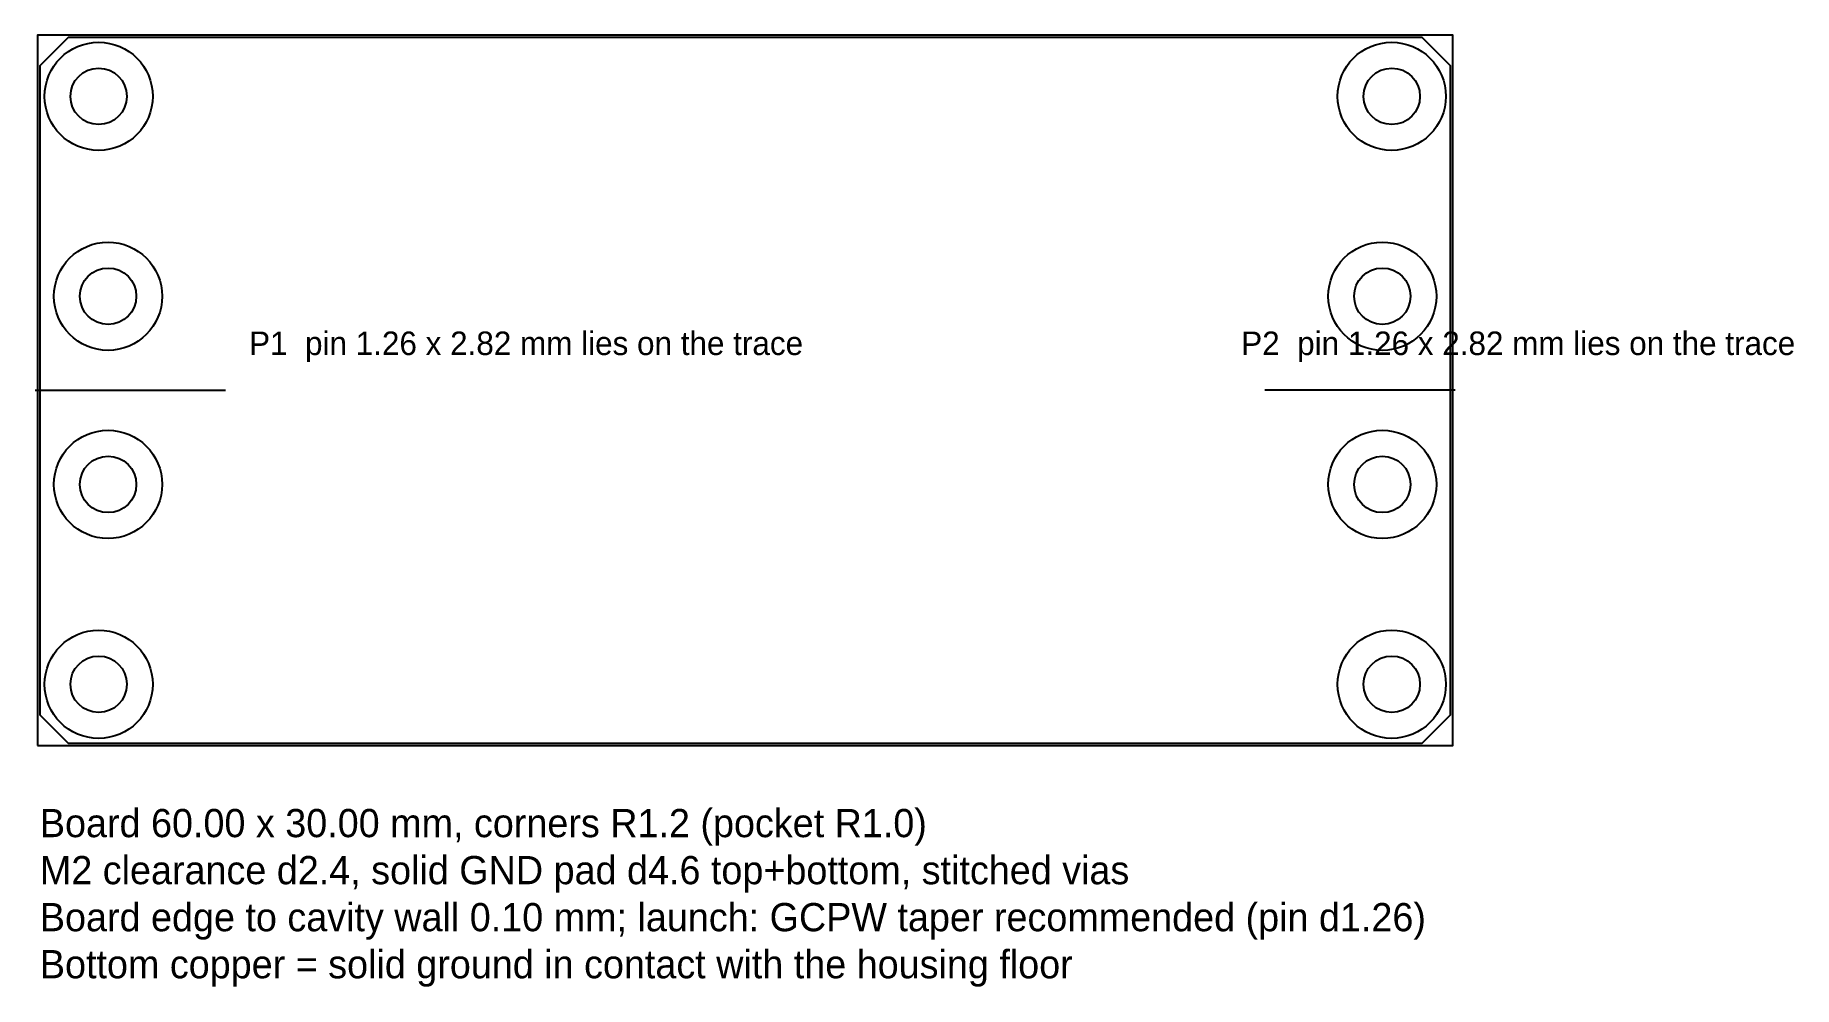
# Model space of a CAD drawing. Header units: millimetres. Extents: x -30.2 to 44.6, y -25.4 to 15.1.
import ezdxf

# ---------------------------------------------------------------- set-up
doc = ezdxf.new("R2010")
doc.units = ezdxf.units.MM
for name, color, linetype in [('CAVITY', 8, 'Continuous'), ('GND_PAD_KEEP_CU', 3, 'Continuous'), ('NOTES', 2, 'Continuous'), ('NPTH_M2_CLEAR', 1, 'Continuous'), ('PCB_OUTLINE', 7, 'Continuous'), ('PORT_CL', 5, 'Continuous')]:
    doc.layers.add(name, color=color, linetype=linetype)

msp = doc.modelspace()

# ---------------------------------------------------------------- linework, layer by layer
at = {"layer": 'CAVITY'}
msp.add_lwpolyline([(-30.1, -15.1), (30.1, -15.1), (30.1, 15.1), (-30.1, 15.1)], close=True, dxfattribs=at)
at = {"layer": 'GND_PAD_KEEP_CU'}
for centre in [(-27.5, 12.5), (27.5, 12.5), (-27.1, 4), (27.1, 4), (-27.1, -4), (27.1, -4), (-27.5, -12.5), (27.5, -12.5)]:
    msp.add_circle(centre, 2.3, dxfattribs=at)
at = {"layer": 'NPTH_M2_CLEAR'}
for centre in [(-27.5, 12.5), (27.5, 12.5), (-27.1, 4), (27.1, 4), (-27.1, -4), (27.1, -4), (-27.5, -12.5), (27.5, -12.5)]:
    msp.add_circle(centre, 1.2, dxfattribs=at)
at = {"layer": 'PCB_OUTLINE'}
msp.add_lwpolyline([(-28.8, -15), (28.8, -15), (30, -13.8), (30, 13.8), (28.8, 15), (-28.8, 15), (-30, 13.8), (-30, -13.8)], close=True, dxfattribs=at)
at = {"layer": 'PORT_CL'}
for p, q in [((-30.2, 0), (-22.1, 0)), ((30.2, 0), (22.1, 0))]:
    msp.add_line(p, q, dxfattribs=at)

# ---------------------------------------------------------------- texts
at = {"layer": 'NOTES'}
for s, height, p in [('P1  pin 1.26 x 2.82 mm lies on the trace', 1, (-21.1, 1.5)), ('P2  pin 1.26 x 2.82 mm lies on the trace', 1, (21.1, 1.5)), ('Board 60.00 x 30.00 mm, corners R1.2 (pocket R1.0)', 1.2, (-30, -19)), ('M2 clearance d2.4, solid GND pad d4.6 top+bottom, stitched vias', 1.2, (-30, -21)), ('Board edge to cavity wall 0.10 mm; launch: GCPW taper recommended (pin d1.26)', 1.2, (-30, -23)), ('Bottom copper = solid ground in contact with the housing floor', 1.2, (-30, -25))]:
    msp.add_text(s, height=height, dxfattribs=at).set_placement(p)

doc.saveas('drawing.dxf')
